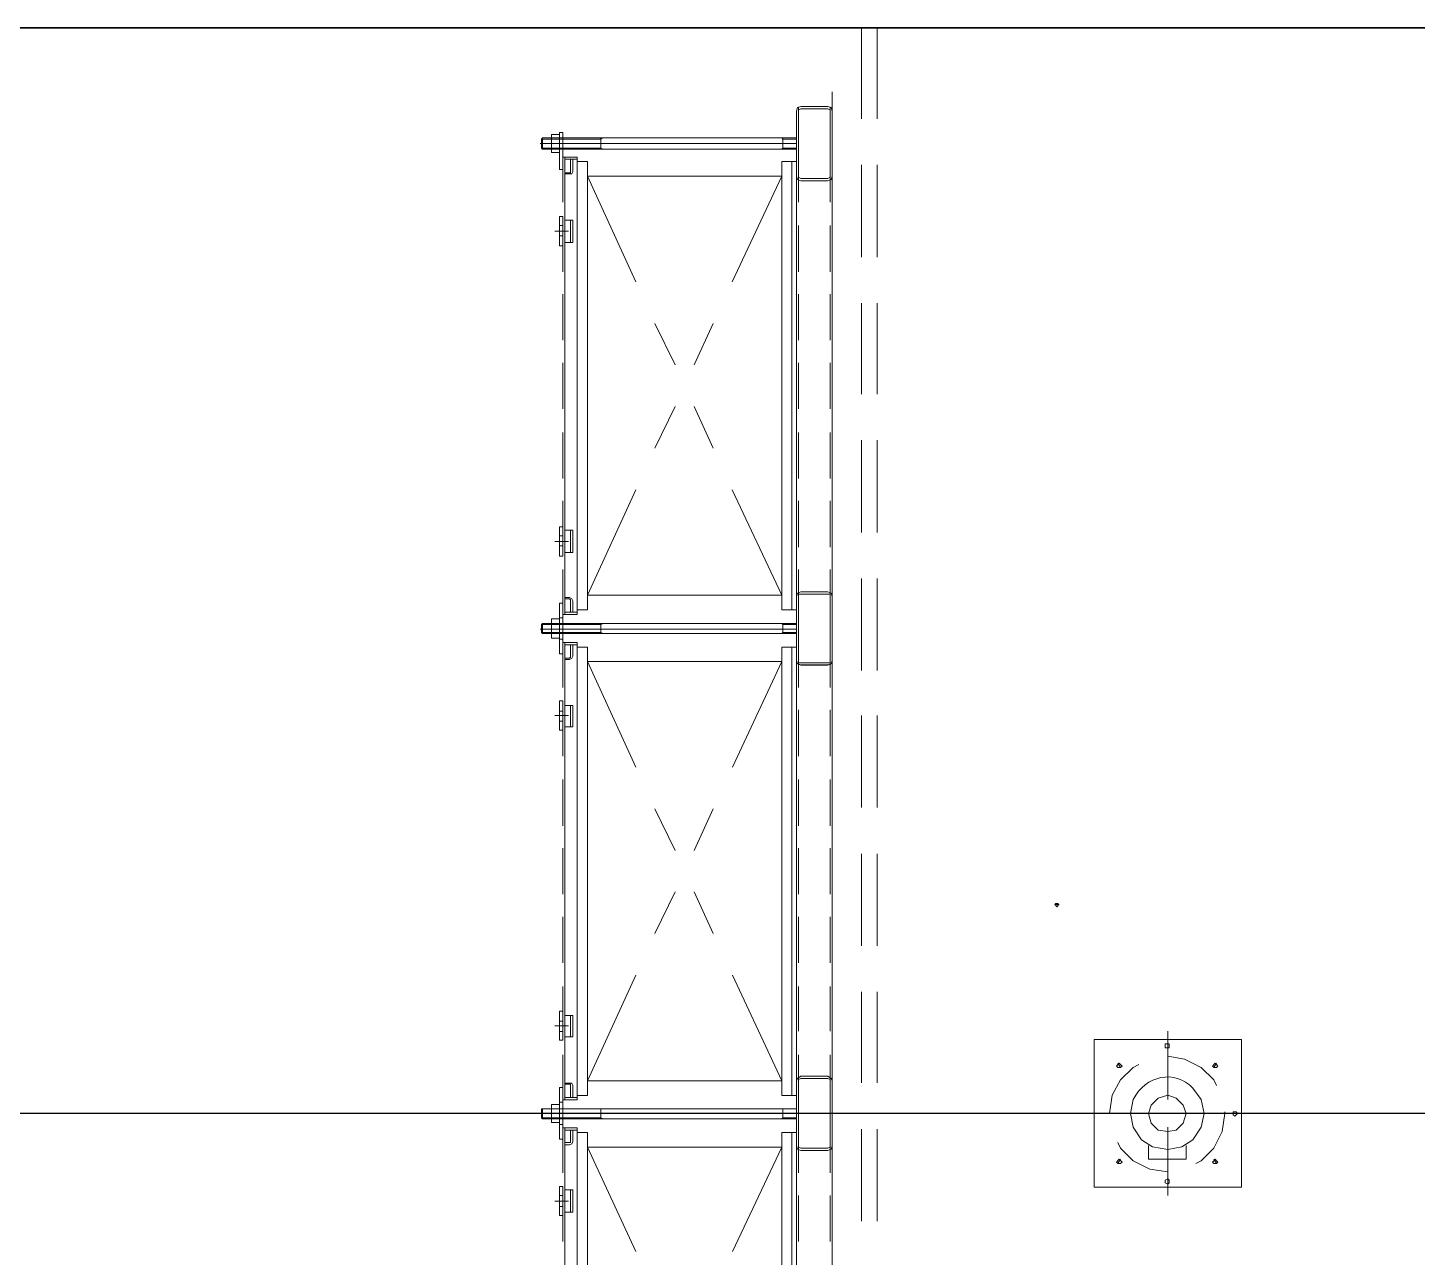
# Model space of a CAD drawing. Header units: millimetres. Extents: x 4080735 to 4152075, y -451436 to -400976.
# Drawn here: x 4118952 to 4120480, y -443320 to -441969 of the extents above; entities that cross this region are included whole.
import ezdxf

# ---------------------------------------------------------------- set-up
doc = ezdxf.new("R2010")
doc.units = ezdxf.units.MM
doc.header["$LTSCALE"] = 60
doc.linetypes.add('CEN1', pattern=[1.4, 0.8, -0.2, 0.2, -0.2])
doc.linetypes.add('DASHED', pattern=[19.049999999999997, 12.7, -6.35])
doc.layers.add('EQUIPMENT', color=6, linetype='Continuous')
doc.layers.add('PDF_Geomertry', color=7, linetype='Continuous')

# ---------------------------------------------------------------- blocks, each defined once
blk = doc.blocks.new('EQ')
at = {"color": 253, "linetype": 'DASHED', "ltscale": 10}
blk.add_line((13312.09218961571, -49.70670629665256), (227.8424663498299, -49.70670629665256), dxfattribs=at)
at = {"color": 253, "linetype": 'CEN1', "ltscale": 500}
blk.add_line((13237.32397476386, -1193.221315810457), (1563.754420954268, -1193.221315810457), dxfattribs=at)
at = {"color": 253}
blk.add_lwpolyline([(-0.02178134478162974, -2388), (-0.02178134478162974, 0), (13539.97821865522, 0), (13539.97821865522, -2388)], close=True, dxfattribs=at)
at = {"layer": 'EQUIPMENT', "color": 253}
blk.add_lwpolyline([(0, -2388), (13540, -2388), (13540, 0), (0, 0)], close=True, dxfattribs=at)
blk.add_lwpolyline([(0, -2388), (13540, -2388), (13540, 0), (0, 0)], close=True, dxfattribs=at)
at = {"layer": 'PDF_Geomertry', "color": 253, "lineweight": 0}
for points in [[(4330.993037787499, -100.0476396996528), (4330.993037787499, 0), (4348.285198992118, 0)], [(4348.285827239044, 0), (4348.285827239044, -100.0476396996528)], [(4298.909089716035, -121.1249153604731), (4298.909089716035, -70.48291282169521)], [(4261.841983720078, -116.1693983720616), (4261.841983720078, -87.76062478683889)], [(4296.426306073903, -116.1656304355711), (4296.426306073903, -87.75685420259833)], [(4298.896525052027, -154.4552812557667), (4298.896525052027, -91.46218416001648)], [(3980.221941178082, -121.1085811592638), (3978.986831689021, -122.343689378351), (3978.986831689021, -132.224566616118), (3980.221941178082, -133.4609328750521)], [(3978.986831689021, -122.343689378351), (4044.450147874188, -122.343689378351), (4046.920680975891, -121.1085811592638)], [(4259.367995315115, -121.1085811592638), (3980.221941178082, -121.1085811592638), (3980.221941178082, -133.4609328750521), (4259.367995315115, -133.4609328750521)], [(3990.102817145991, -117.4032529676333), (3990.102817145991, -137.1662610666826)], [(4002.456425024779, -114.9330338798463), (4002.456425024779, -155.6929037896916), (3998.749840063509, -155.6929037896916), (3998.749840063509, -114.9330338798463), (4002.456425024779, -114.9330338798463)], [(4002.456425024779, -121.1085811592638), (3998.751096557477, -121.1085811592638)], [(4044.450147874188, -121.1085811592638), (4044.450147874188, -133.4609328750521)], [(4259.367995315115, -122.343689378351), (4244.546053143917, -122.343689378351), (4243.310943654855, -121.1085811592638)], [(4244.546681390959, -133.4596748352051), (4244.546681390959, -121.1073248861358), (4244.546681390959, -133.4596748352051)], [(4259.367995315115, -133.4596748352051), (4259.367995315115, -121.1073248861358)], [(4259.367995315115, -127.2841284386814), (3977.751722199959, -127.2841284386814)], [(3978.986831689021, -132.224566616118), (4044.450147874188, -132.224566616118), (4046.920680975891, -133.4596748352051)], [(3999.996257777908, -127.2841284386814), (3988.879958197474, -127.2841284386814)], [(3990.115381809999, -122.343689378351), (3998.761462412309, -122.343689378351)], [(3990.115381809999, -132.224566616118), (3998.761462412309, -132.224566616118)], [(4008.631972525385, -127.2841284386814), (3993.810030299006, -127.2841284386814)], [(4002.456425024779, -133.4596748352051), (3998.751096557477, -133.4596748352051)], [(4259.367995315115, -132.224566616118), (4244.546053143917, -132.224566616118), (4243.310943654855, -133.4596748352051)], [(4018.514104931965, -191.5135917942971), (4018.514104931965, -142.1079555172473), (4002.457053271704, -142.1079555172473)], [(4002.457681518863, -142.1079555172473), (4002.457681518863, -191.5148480683565)], [(4018.514104931965, -144.5769183319062), (4004.927272249945, -144.5769183319062)], [(4004.927900496987, -142.1041849292815), (4004.927900496987, -644.8138543684036)], [(4029.631660951185, -147.0433677174151), (4018.515361425932, -147.0433677174151), (4018.515361425932, -639.8721599169075)], [(4029.633859815658, -147.0433677174151), (4029.633859815658, -639.8721599169075)], [(4254.43132673041, -639.8721599169075), (4254.43132673041, -147.0433677174151)], [(4261.841983720078, -191.5135917942971), (4261.841983720078, -140.8715883726254)], [(4296.426306073903, -191.5098212081939), (4296.426306073903, -140.8678204361349)], [(4298.909089716035, -196.4691061321646), (4298.909089716035, -145.8271053619683)], [(4330.993037787499, -251.9723901534453), (4330.993037787499, -150.6896422356367)], [(4348.285827239044, -150.6896422356367), (4348.285827239044, -251.9723901534453)], [(4082.74576693133, -279.2063645794988), (4029.633859815658, -163.1010476239026), (4243.316597767407, -163.1010476239026), (4188.969267039327, -279.2063645794988)], [(4298.896525052027, -229.7994720302522), (4298.896525052027, -179.1574712591246)], [(4002.456425024779, -239.6828609295189), (4002.456425024779, -207.5687573887408), (3998.749840063509, -207.5687573887408), (3998.749840063509, -239.6828609295189), (4002.456425024779, -239.6828609295189)], [(4008.631972525385, -223.6251810230315), (3993.810030299006, -223.6251810230315)], [(4002.456425024779, -217.4496346265078), (3998.751096557477, -217.4496346265078)], [(4002.456425024779, -228.5656200833619), (3998.751096557477, -228.5656200833619)], [(4002.457681518863, -217.4521462898701), (4002.457681518863, -268.0941497087479)], [(4018.514104931965, -268.0928934356198), (4018.514104931965, -217.4508900158107)], [(4261.841983720078, -268.0928934356198), (4261.841983720078, -217.4508900158107)], [(4296.426306073903, -268.0891228504479), (4296.426306073903, -217.4471220802516)], [(4298.909089716035, -271.8132995562628), (4298.909089716035, -221.1712961355224)], [(4298.896525052027, -305.1436654515564), (4298.896525052027, -254.5016629155725)], [(4002.457681518863, -292.796339713037), (4002.457681518863, -343.4383422490209)], [(4018.514104931965, -343.4370842091739), (4018.514104931965, -292.7950834389776)], [(4261.841983720078, -343.4370842091739), (4261.841983720078, -292.7950834389776)], [(4296.426306073903, -343.4333162736148), (4296.426306073903, -292.7913137366995)], [(4298.909089716035, -348.3926011975855), (4298.909089716035, -297.7505977768451)], [(4330.993037787499, -402.6620306223631), (4330.993037787499, -302.6143909227103)], [(4348.285827239044, -302.6143909227103), (4348.285827239044, -402.6620306223631)], [(4103.742942424491, -324.9066735506058), (4125.975541585241, -370.6069816369563)], [(4167.97114912048, -324.9066735506058), (4146.973659503972, -370.6069816369563)], [(4298.896525052027, -381.7229670947418), (4298.896525052027, -331.0809645559639)], [(4002.457681518863, -368.1405322523788), (4002.457681518863, -418.7825330216438)], [(4018.514104931965, -418.7812776323408), (4018.514104931965, -368.1392742116004)], [(4261.841983720078, -418.7812776323408), (4261.841983720078, -368.1392742116004)], [(4296.426306073903, -418.7775070453063), (4296.426306073903, -368.1355062760413)], [(4298.909089716035, -423.7367919702083), (4298.909089716035, -373.094791200012)], [(4298.896525052027, -457.0671578664333), (4298.896525052027, -406.4251570962369)], [(4125.976169832167, -416.3085459973663), (4103.743570671417, -462.0101103559136)], [(4146.973031257046, -416.3085459973663), (4167.970520928735, -462.0101103559136)], [(4002.457681518863, -444.7198338937014), (4002.457681518863, -495.3618346638978)], [(4018.514104931965, -495.3605792745948), (4018.514104931965, -444.7185758538544)], [(4261.841983720078, -495.3605792745948), (4261.841983720078, -444.7185758538544)], [(4296.426306073903, -495.3568086884916), (4296.426306073903, -444.7148079182953)], [(4298.909089716035, -499.0809853924438), (4298.909089716035, -448.4389819726348)], [(4330.993037787499, -554.5867810770869), (4330.993037787499, -453.3040331602097)], [(4348.285827239044, -453.3040331602097), (4348.285827239044, -554.5867810770869)], [(4298.896525052027, -532.4113512896001), (4298.896525052027, -481.7693478697911)], [(4082.746081054909, -507.7104166774079), (4029.634173939237, -623.8157362826169)], [(4188.968010545243, -507.7104166774079), (4243.315341273439, -623.8157362826169)], [(4002.457681518863, -520.0640255492181), (4002.457681518863, -570.7060280870646)], [(4018.514104931965, -570.7047718130052), (4018.514104931965, -520.0627692751586)], [(4261.841983720078, -570.7047718130052), (4261.841983720078, -520.0627692751586)], [(4296.426306073903, -570.7010021097958), (4296.426306073903, -520.0589986899868)], [(4298.909089716035, -575.6602870356292), (4298.909089716035, -525.0182836148888)], [(4002.456425024779, -548.4740571714938), (4002.456425024779, -580.5881607141346), (3998.749840063509, -580.5881607141346), (3998.749840063509, -548.4740571714938), (4002.456425024779, -548.4740571714938)], [(4008.631972525385, -564.5317370798439), (3993.810030299006, -564.5317370798439)], [(4002.456425024779, -558.3561898004264), (3998.751096557477, -558.3561898004264)], [(4004.926644002902, -552.1793853640556), (4013.572724605096, -552.1793853640556), (4013.572724605096, -576.8828307567164), (4004.926644002902, -576.8828307567164)], [(4011.102191503509, -552.1793853640556), (4011.102191503509, -576.8828307567164)], [(4298.896525052027, -607.755542062223), (4298.896525052027, -558.3486495111138)], [(4002.456425024779, -569.4721752563491), (3998.751096557477, -569.4721752563491)], [(4002.457681518863, -595.4082180894911), (4002.457681518863, -644.8138543684036)], [(4018.514104931965, -644.8138543684036), (4018.514104931965, -595.4069600496441)], [(4261.841983720078, -646.0489634694532), (4261.841983720078, -595.4069600496441)], [(4296.426306073903, -646.0451928842813), (4296.426306073903, -595.4031921131536)], [(4298.909089716035, -651.0044795759022), (4298.909089716035, -600.3624770380557)], [(4330.993037787499, -706.5115315318108), (4330.993037787499, -605.2287836149335)], [(4348.285827239044, -605.2287836149335), (4348.285827239044, -706.5115315318108)], [(4029.633859815658, -623.8144800104201), (4243.316597767407, -623.8144800104201)], [(4261.848266079673, -649.7618310665712), (4261.848266079673, -620.1179466145113)], [(4296.432588378317, -649.7580613642931), (4296.432588378317, -620.1141760274768)], [(4298.902807411738, -686.8126030806452), (4298.902807411738, -625.0546150887385)], [(4002.455168530694, -671.9887760039419), (4002.455168530694, -632.464014314115), (3998.748583624722, -632.464014314115), (3998.748583624722, -671.9887760039419), (4002.455168530694, -671.9887760039419)], [(4018.517874358804, -639.8721599169075), (4029.634173939237, -639.8721599169075)], [(4298.896525052027, -695.4520872011781), (4298.896525052027, -633.6940992074087)], [(3980.225710605038, -665.8157412707806), (3978.990601060679, -664.5806321687996), (3978.990601060679, -655.9348658006638), (3980.225710605038, -654.6997558139265)], [(3978.990601060679, -655.9348658006638), (4044.453917245846, -655.9348658006638), (4046.92445040273, -654.6997558139265)], [(3980.228223537793, -654.7010112032294), (3978.993114048732, -655.9361220719293), (3978.993114048732, -664.5818884409964), (3980.228223537793, -665.8169966600835)], [(3978.993114048732, -655.9361220719293), (4044.456430233899, -655.9361220719293), (4046.926963335602, -654.7010112032294)], [(3990.106586517533, -670.7561794482172), (3998.752667119843, -670.7561794482172), (3998.752667119843, -649.7580613642931), (3990.106586517533, -649.7580613642931)], [(3990.106586517533, -654.6997558139265), (3998.752667119843, -654.6997558139265)], [(3990.109099505586, -649.7605747925118), (3998.755180052598, -649.7605747925118), (3998.755180052598, -670.7586911115795), (3990.109099505586, -670.7586911115795)], [(3990.109099505586, -654.7010112032294), (3998.755180052598, -654.7010112032294)], [(4002.455168530694, -654.6972432676703), (3998.749840063509, -654.6972432676703)], [(4002.462707384373, -648.5254648067057), (4002.462707384373, -688.0502256136388), (3998.756122423219, -688.0502256136388), (3998.756122423219, -648.5254648067057), (4002.462707384373, -648.5254648067057)], [(4002.462707384373, -654.7010112032294), (3998.75737886189, -654.7010112032294)], [(4018.512848437997, -644.8151106406003), (4002.455796777736, -644.8151106406003)], [(4018.512848437997, -642.344891551882), (4004.92601575586, -642.344891551882)], [(4044.453917245846, -665.8157412707806), (4044.453917245846, -654.6997558139265)], [(4044.456430233899, -654.7010112032294), (4044.456430233899, -665.8169966600835)], [(4259.371764741954, -655.9348658006638), (4244.549822570756, -655.9348658006638), (4243.314713026513, -654.6997558139265)], [(4259.374277674709, -655.9361220719293), (4244.552335503628, -655.9361220719293), (4243.317226014566, -654.7010112032294)], [(4244.550450762617, -654.6997558139265), (4244.550450762617, -665.8157412707806), (4244.550450762617, -654.6997558139265)], [(4244.552963695372, -665.8169966600835), (4244.552963695372, -654.7010112032294), (4244.552963695372, -665.8169966600835)], [(4259.371764741954, -660.8753022104502), (3977.755491571617, -660.8753022104502)], [(4259.374277674709, -660.8765602502972), (3977.758004504372, -660.8765602502972)], [(3978.990601060679, -664.5806321687996), (4044.453917245846, -664.5806321687996), (4046.92445040273, -665.8157412707806)], [(3978.993114048732, -664.5818884409964), (4044.456430233899, -664.5818884409964), (4046.926963335602, -665.8169966600835)], [(3999.987462485442, -660.8753022104502), (3988.871162905009, -660.8753022104502)], [(3999.989975418197, -660.8765602502972), (3988.873675893061, -660.8765602502972)], [(3990.106586517533, -665.8157412707806), (3998.752667119843, -665.8157412707806)], [(3990.109099505586, -665.8169966600835), (3998.755180052598, -665.8169966600835)], [(4008.630716031301, -660.8727905470878), (3993.808773860219, -660.8727905470878)], [(4008.638254829682, -660.8765602502972), (3993.816312658601, -660.8765602502972)], [(4002.455168530694, -665.8132287245244), (3998.749840063509, -665.8132287245244)], [(4002.462707384373, -665.8169966600835), (3998.75737886189, -665.8169966600835)], [(4259.371764741954, -664.5806321687996), (4244.549822570756, -664.5806321687996), (4243.314713026513, -665.8157412707806)], [(4259.374277674709, -664.5818884409964), (4244.552335503628, -664.5818884409964), (4243.317226014566, -665.8169966600835)], [(4261.841983720078, -700.3962941989303), (4261.841983720078, -671.9875197298825)], [(4296.426306073903, -700.3925236109644), (4296.426306073903, -671.9837500276044)], [(4018.520387291675, -725.1060218401253), (4018.520387291675, -675.7003855612129), (4002.463335631532, -675.7003855612129)], [(4002.46396382316, -675.7003855612129), (4002.46396382316, -725.1072798799723)], [(4018.520387291675, -678.1693492606282), (4004.933554609539, -678.1693492606282)], [(4004.934182856581, -675.6966176256537), (4004.934182856581, -1178.406285295263)], [(4029.637943310896, -680.635797762312), (4018.521643730346, -680.635797762312), (4018.521643730346, -1173.46459084563)], [(4029.640142120188, -680.635797762312), (4029.640142120188, -1173.46459084563)], [(4254.437609090004, -1173.46459084563), (4254.437609090004, -680.635797762312)], [(4261.848266079673, -725.1060218401253), (4261.848266079673, -674.464021069929)], [(4296.432588378317, -725.1022539027035), (4296.432588378317, -674.4602513657883)], [(4298.909089716035, -726.3486712314188), (4298.909089716035, -675.7066678088158)], [(4082.75204923586, -812.798797275871), (4029.640142120188, -696.6934776697308), (4243.322880127234, -696.6934776697308), (4188.975549398921, -812.798797275871)], [(4298.902807411738, -763.3919047238305), (4298.902807411738, -712.7499021869153)], [(4002.462707384373, -772.04018275626), (4002.462707384373, -739.9260792145506), (3998.756122423219, -739.9260792145506), (3998.756122423219, -772.04018275626), (4002.462707384373, -772.04018275626)], [(4008.638254829682, -755.9825028479099), (3993.816312658601, -755.9825028479099)], [(4002.462707384373, -751.0420646714047), (3998.75737886189, -751.0420646714047)], [(4002.462707384373, -762.1580501273274), (3998.75737886189, -762.1580501273274)], [(4002.46396382316, -749.8094681147486), (4002.46396382316, -800.451471535489)], [(4018.520387291675, -800.4502152614295), (4018.520387291675, -749.8082118406892)], [(4261.848266079673, -800.4502152614295), (4261.848266079673, -749.8082118406892)], [(4296.432588378317, -800.446444674395), (4296.432588378317, -749.8044439060614)], [(4298.909089716035, -801.6928637716919), (4298.909089716035, -752.2872274927795)], [(4330.993037787499, -857.2011719997972), (4330.993037787499, -755.91842408292)], [(4348.285827239044, -755.91842408292), (4348.285827239044, -857.2011719997972)], [(4298.902807411738, -838.7360954973847), (4298.902807411738, -788.0940947271883)], [(4002.46396382316, -826.3887697570026), (4002.46396382316, -877.030773177743)], [(4018.520387291675, -877.0295169046149), (4018.520387291675, -826.3875134829432)], [(4261.848266079673, -877.0295169046149), (4261.848266079673, -826.3875134829432)], [(4296.432588378317, -877.0257463175803), (4296.432588378317, -826.383745547384)], [(4298.909089716035, -878.2721654120833), (4298.909089716035, -827.6301628760993)], [(4103.749224784086, -858.4991053622216), (4125.981823944836, -904.1994116827846)], [(4167.977431480191, -858.4991053622216), (4146.979941808502, -904.1994116827846)], [(4298.902807411738, -914.0802889196202), (4298.902807411738, -863.438286382705)], [(4002.46396382316, -901.7329631801695), (4002.46396382316, -952.3749657161534)], [(4018.520387291675, -952.3737076772377), (4018.520387291675, -901.73170690611)], [(4261.848266079673, -952.3737076772377), (4261.848266079673, -901.73170690611)], [(4296.432588378317, -952.3699397407472), (4296.432588378317, -901.7279372047633)], [(4298.909089716035, -953.6163561847061), (4298.909089716035, -902.9743554145098)], [(4330.993037787499, -1009.125922454521), (4330.993037787499, -907.8431745376438)], [(4348.285827239044, -907.8431745376438), (4348.285827239044, -1009.125922454521)], [(4298.902807411738, -989.4244796913117), (4298.902807411738, -940.0188434142619)], [(4125.982452191878, -949.900976925157), (4103.749853031011, -995.6025412846357)], [(4146.979313616524, -949.900976925157), (4167.976803233149, -995.6025412846357)], [(4547.171124156099, -963.6446826681495), (4547.171124156099, -964.8797926548868), (4545.936014667037, -966.1149017568678), (4544.700905177975, -964.8797926548868), (4543.465795688913, -963.6446826681495), (4544.700905177975, -962.4095735652372), (4547.171124156099, -962.4095735652372), (4547.171124156099, -963.6446826681495)], [(4002.46396382316, -977.0771557185799), (4002.46396382316, -1027.719156488776)], [(4018.520387291675, -1027.717901100405), (4018.520387291675, -977.0758976796642)], [(4261.848266079673, -1027.717901100405), (4261.848266079673, -977.0758976796642)], [(4296.432588378317, -1027.71413051337), (4296.432588378317, -977.0721297431737)], [(4548.406233645277, -963.6446826681495), (4543.465795688913, -963.6446826681495)], [(4298.909089716035, -1028.960549607873), (4298.909089716035, -978.3185470709577)], [(4298.902807411738, -1066.003781335428), (4298.902807411738, -1015.361780564301)], [(4002.46396382316, -1053.656457360834), (4002.46396382316, -1103.063349911943)], [(4018.520387291675, -1103.062093639746), (4018.520387291675, -1053.656457360834)], [(4082.752363359323, -1041.302849372849), (4029.640456243651, -1157.408166328445)], [(4188.974292904837, -1041.302849372849), (4243.32162363315, -1157.408166328445)], [(4261.848266079673, -1103.062093639746), (4261.848266079673, -1053.656457360834)], [(4296.432588378317, -1103.058323936537), (4296.432588378317, -1053.651431385428)], [(4298.909089716035, -1105.539851250127), (4298.909089716035, -1054.89784871228)], [(4330.993037787499, -1159.815562923439), (4330.993037787499, -1059.767923224717)], [(4348.285827239044, -1059.767923224717), (4348.285827239044, -1159.815562923439)], [(4002.462707384373, -1080.831378998235), (4002.462707384373, -1112.945482540876), (3998.756122423219, -1112.945482540876), (3998.756122423219, -1080.831378998235), (4002.462707384373, -1080.831378998235)], [(4008.638254829682, -1096.889058905654), (3993.816312658601, -1096.889058905654)], [(4002.462707384373, -1091.948620729148), (3998.75737886189, -1091.948620729148)], [(4004.932926362613, -1085.771817175671), (4013.579006964806, -1085.771817175671), (4013.579006964806, -1109.240152582526), (4004.932926362613, -1109.240152582526)], [(4011.108473863103, -1085.771817175671), (4011.108473863103, -1109.240152582526)], [(4298.902807411738, -1141.347974758595), (4298.902807411738, -1090.705971336924)], [(4002.462707384373, -1103.064606186002), (3998.75737886189, -1103.064606186002)], [(4667.965182431275, -1177.929217202589), (4667.965182431275, -1102.987207088619)], [(4667.966738207382, -1121.342702588998), (4667.966738207382, -1115.225241136737)], [(4002.46396382316, -1129.000649018213), (4002.46396382316, -1178.406285295263)], [(4018.520387291675, -1178.406285295263), (4018.520387291675, -1128.999392744154)], [(4261.848266079673, -1179.641395282), (4261.848266079673, -1128.999392744154)], [(4296.432588378317, -1179.637625578791), (4296.432588378317, -1128.995622158051)], [(4298.909089716035, -1180.88404202275), (4298.909089716035, -1130.242041252553)], [(4669.496103502344, -1118.283971862867), (4669.496103502344, -1121.342702588998), (4664.908007617574, -1121.342702588998), (4664.908007617574, -1116.754604859278), (4669.496103502344, -1116.754604859278), (4669.496103502344, -1118.283971862867)], [(4667.965182431275, -1130.517337009311), (4686.318343960913, -1133.576068831608), (4704.671505490551, -1142.75226101093), (4718.436571135418, -1156.518104305491), (4721.495301725226, -1162.635565757751)], [(4603.728728082147, -1193.22442750074), (4606.787458672072, -1173.341122752987), (4615.964428432286, -1156.518104305491), (4629.728716154816, -1142.753816581331), (4635.846955256653, -1139.695085855201)], [(4617.49612742546, -1141.226007336751), (4615.966762130614, -1142.755371057428), (4612.908031540806, -1142.755371057428), (4611.378666245728, -1141.226007336751), (4612.908031540806, -1139.696640332229), (4614.437396835769, -1138.16727661062), (4615.966762130614, -1139.696640332229), (4617.49612742546, -1141.226007336751)], [(4615.966762130614, -1142.755371057428), (4612.908031540806, -1138.16727661062)], [(4723.02544494241, -1141.224451765418), (4721.496079647564, -1142.753816581331), (4718.43734905764, -1142.753816581331), (4716.907983694458, -1141.224451765418), (4719.966714352602, -1138.165721039288), (4721.496079647564, -1139.695085855201), (4723.02544494241, -1141.224451765418)], [(4718.43734905764, -1142.753816581331), (4721.496079647564, -1138.165721039288)], [(4029.640142120188, -1157.406910937279), (4243.322880127234, -1157.406910937279)], [(4261.848266079673, -1153.700326474383), (4261.848266079673, -1182.109100941569)], [(4296.432588378317, -1153.704094409011), (4296.432588378317, -1182.112870642915)], [(4298.902807411738, -1157.409424368292), (4298.902807411738, -1220.402521463111)], [(4002.461450890405, -1205.58120604977), (4002.461450890405, -1164.821336139925), (3998.754865929135, -1164.821336139925), (3998.754865929135, -1205.58120604977), (4002.461450890405, -1205.58120604977)], [(4018.519130797591, -1175.937321595848), (4004.932298115571, -1175.937321595848)], [(4018.524156663334, -1173.46459084563), (4029.640456243651, -1173.46459084563)], [(4298.902807411738, -1229.0445181299), (4298.902807411738, -1167.286529251374)], [(4695.496091574896, -1165.695852055214), (4704.67306133511, -1177.93077277299), (4707.731791924918, -1193.225983072072), (4704.67306133511, -1208.52119227685), (4695.496091574896, -1222.285479998216), (4683.261169147212, -1229.932306267321), (4667.966738207382, -1232.991036994383), (4651.142941972706, -1229.932306267321), (4638.90724169102, -1222.285479998216), (4629.731049853261, -1208.52119227685), (4626.672319263336, -1193.225983072072), (4629.731049853261, -1177.93077277299)], [(4687.848487178097, -1193.225983072072), (4684.789756588289, -1203.931538973935), (4677.142152123153, -1211.579923002049), (4667.965960353496, -1213.107732248493), (4657.259625298437, -1211.579923002049), (4649.612798755523, -1203.931538973935), (4646.554068165715, -1193.225983072072), (4649.612798755523, -1184.049789797515), (4657.259625298437, -1176.40296352841), (4667.965960353496, -1173.344232802279), (4677.142152123153, -1176.40296352841), (4684.789756588289, -1184.049789797515), (4687.848487178097, -1193.225983072072)], [(3980.231992909336, -1188.280879400671), (3978.996883420274, -1188.280879400671), (3978.996883420274, -1198.161754871719), (3980.231992909336, -1199.396864856593)], [(4044.460199605557, -1199.396864856593), (4044.460199605557, -1188.280879400671), (3978.996883420274, -1188.280879400671)], [(3980.231992909336, -1199.408173082396), (3978.996883420274, -1198.173063097522), (3978.996883420274, -1188.292187625542), (3980.231992909336, -1188.292187625542)], [(3978.996883420274, -1188.292187625542), (4046.930732707144, -1188.292187625542)], [(3990.112868877244, -1183.340441225097), (3998.758949479554, -1183.340441225097), (3998.758949479554, -1203.103449321352), (3990.112868877244, -1203.103449321352)], [(3990.112868877244, -1203.113501273096), (3998.758949479554, -1203.113501273096), (3998.758949479554, -1183.350493175909), (3990.112868877244, -1183.350493175909)], [(3990.112868877244, -1188.280879400671), (3998.758949479554, -1188.280879400671)], [(3990.112868877244, -1188.292187625542), (3998.758949479554, -1188.292187625542)], [(4002.461450890405, -1180.872733797878), (4002.461450890405, -1221.632603706792), (3998.754865929135, -1221.632603706792), (3998.754865929135, -1180.872733797878), (4002.461450890405, -1180.872733797878)], [(4002.461450890405, -1188.283391946927), (3998.756122423219, -1188.283391946927)], [(4002.461450890405, -1188.289674196392), (3998.756122423219, -1188.289674196392)], [(4018.519130797591, -1178.407540685497), (4002.462079137447, -1178.407540685497)], [(4044.460199605557, -1188.280879400671), (4046.930418583681, -1188.280879400671)], [(4044.460199605557, -1199.408173082396), (4044.460199605557, -1188.292187625542)], [(4259.378047046368, -1188.280879400671), (4243.320995386224, -1188.280879400671)], [(4259.378047046368, -1188.292187625542), (4243.320995386224, -1188.292187625542)], [(4244.556733122212, -1199.396864856593), (4244.556733122212, -1188.280879400671), (4244.556733122212, -1199.396864856593)], [(4244.556733122212, -1188.292187625542), (4244.556733122212, -1199.408173082396), (4244.556733122212, -1188.292187625542)], [(4730.672271417105, -1191.69506049715), (4730.672271417105, -1193.22442750074), (4727.61354082718, -1213.107732248493), (4718.436571135418, -1231.460114418529), (4704.672283412889, -1245.224402141757), (4698.554044310935, -1248.284688440152)], [(4744.438114984194, -1193.22442750074), (4741.379384394386, -1196.28315822687), (4739.850019099424, -1194.75379122328), (4739.850019099424, -1191.69506049715), (4742.908749689348, -1191.69506049715), (4744.438114984194, -1193.22442750074), (4738.320653804578, -1193.22442750074)], [(4259.378047046368, -1193.221315810457), (3977.761773931328, -1193.221315810457)], [(3978.996883420274, -1198.161754871719), (4044.460199605557, -1198.161754871719), (4046.930732707144, -1199.396864856593)], [(3978.996883420274, -1198.173063097522), (4044.460199605557, -1198.173063097522), (4046.930732707144, -1199.408173082396)], [(3999.993744845153, -1193.221315810457), (3988.877445264603, -1193.221315810457)], [(3999.993744845153, -1193.23262403626), (3988.877445264603, -1193.23262403626)], [(3990.112868877244, -1198.161754871719), (3998.758949479554, -1198.161754871719)], [(3990.112868877244, -1198.173063097522), (3998.758949479554, -1198.173063097522)], [(4008.636998391012, -1193.223830123432), (3993.815056219813, -1193.223830123432)], [(4008.636998391012, -1193.230112373829), (3993.815056219813, -1193.230112373829)], [(4002.461450890405, -1199.399377401918), (3998.756122423219, -1199.399377401918)], [(4002.461450890405, -1199.405659653246), (3998.756122423219, -1199.405659653246)], [(4259.378047046368, -1198.161754871719), (4244.556104875286, -1198.161754871719), (4243.320995386224, -1199.396864856593)], [(4259.378047046368, -1198.173063097522), (4244.556104875286, -1198.173063097522), (4243.320995386224, -1199.408173082396)], [(4261.848266079673, -1232.753616023809), (4261.848266079673, -1204.344841556624)], [(4296.432588378317, -1232.749845437706), (4296.432588378317, -1204.341071852483)], [(4298.909089716035, -1256.228235445917), (4298.909089716035, -1205.586232025176)], [(4577.729517931817, -1193.22442750074), (4651.142164118821, -1193.22442750074)], [(4683.260391224991, -1193.22442750074), (4756.673037411994, -1193.22442750074)], [(4018.519130797591, -1209.281510030851), (4002.462079137447, -1209.281510030851)], [(4002.46396382316, -1258.68840258196), (4002.46396382316, -1209.282766303048)], [(4018.519130797591, -1211.751729119569), (4004.932298115571, -1211.751729119569)], [(4004.934182856581, -1710.757324872538), (4004.934182856581, -1209.282766303048)], [(4018.520387291675, -1209.282766303048), (4018.520387291675, -1258.689657971263)], [(4029.637943310896, -1705.818142082542), (4018.521643730346, -1705.818142082542), (4018.521643730346, -1214.224460752681)], [(4018.524156663334, -1214.224460752681), (4029.640456243651, -1214.224460752681)], [(4029.640142120188, -1705.818142082542), (4029.640142120188, -1214.224460752681)], [(4254.437609090004, -1214.224460752681), (4254.437609090004, -1705.818142082542)], [(4261.848266079673, -1208.047657202929), (4261.848266079673, -1258.689657971263)], [(4296.432588378317, -1208.051425138488), (4296.432588378317, -1258.693428558297)], [(4330.993037787499, -1311.740313377231), (4330.993037787499, -1210.457565460354)], [(4348.285827239044, -1210.457565460354), (4348.285827239044, -1311.740313377231)], [(4667.965182431275, -1283.460092341527), (4667.965182431275, -1208.518078945577)], [(4029.640142120188, -1230.282140662894), (4243.322880127234, -1230.282140662894)], [(4082.752363359323, -1345.151093125343), (4029.640456243651, -1230.280884388834)], [(4188.974292904837, -1345.151093125343), (4243.32162363315, -1230.280884388834)], [(4667.965182431275, -1257.460881712846), (4648.082655606675, -1254.402150985785), (4629.729494008701, -1245.225957712159), (4615.964428432286, -1231.460114418529), (4612.905697773909, -1225.342652966268)], [(4646.554068165715, -1228.402941450477), (4646.554068165715, -1243.698148467578), (4687.848487178097, -1243.698148467578)], [(4687.848487178097, -1243.696593990549), (4687.848487178097, -1228.401383692399)], [(4298.902807411738, -1245.105967739597), (4298.902807411738, -1295.747968509793)], [(4617.49612742546, -1246.75532471668), (4615.966762130614, -1248.284688440152), (4612.908031540806, -1248.284688440152), (4611.378666245728, -1246.75532471668), (4614.437396835769, -1243.696593990549), (4617.49612742546, -1246.75532471668)], [(4615.966762130614, -1243.696593990549), (4612.908031540806, -1248.284688440152)], [(4723.02544494241, -1246.753769145347), (4721.496079647564, -1248.28313396126), (4718.43734905764, -1248.28313396126), (4716.907983694458, -1246.753769145347), (4718.43734905764, -1245.224402141757), (4719.966714352602, -1243.695038419217), (4721.496079647564, -1245.224402141757), (4723.02544494241, -1246.753769145347)], [(4718.43734905764, -1243.695038419217), (4721.496079647564, -1248.28313396126)], [(4669.496103502344, -1268.166438709013), (4669.496103502344, -1269.69580461923), (4667.966738207382, -1271.225169436075), (4664.908007617574, -1269.69580461923), (4664.908007617574, -1266.6370738931), (4667.966738207382, -1265.107706888579), (4669.496103502344, -1266.6370738931), (4669.496103502344, -1268.166438709013)], [(4667.966738207382, -1265.107706888579), (4667.966738207382, -1271.225169436075)], [(4002.462707384373, -1305.622563499026), (4002.462707384373, -1273.510973386467), (3998.756122423219, -1273.510973386467), (3998.756122423219, -1305.622563499026), (4002.462707384373, -1305.622563499026)], [(4002.462707384373, -1283.389336311258), (3998.75737886189, -1283.389336311258)], [(4002.46396382316, -1334.032595121302), (4002.46396382316, -1283.390592584386)], [(4004.932926362613, -1301.917235307395), (4013.579006964806, -1301.917235307395), (4013.579006964806, -1277.213787265122), (4004.932926362613, -1277.213787265122)], [(4011.108473863103, -1301.917235307395), (4011.108473863103, -1277.213787265122)], [(4018.520387291675, -1283.391848857515), (4018.520387291675, -1334.033851395361)], [(4261.848266079673, -1283.391848857515), (4261.848266079673, -1334.033851395361)], [(4296.432588378317, -1283.395618561655), (4296.432588378317, -1334.03761933092)], [(4298.909089716035, -1332.807537088171), (4298.909089716035, -1282.16553366743)], [(4008.638254829682, -1289.564883591607), (3993.816312658601, -1289.564883591607)], [(4002.462707384373, -1295.740430871025), (3998.75737886189, -1295.740430871025)], [(4298.902807411738, -1321.68526938092), (4298.902807411738, -1371.090905660763)]]:
    blk.add_lwpolyline(points, dxfattribs=at)
for points in [[(4293.956087040482, -86.52048971038312), (4264.312202698202, -86.52048971038312), (4260.606874231016, -87.75559881236404), (4259.371764741954, -91.46092611923814), (4259.371764741954, -163.0997913517058), (4260.606874231016, -166.8051195433363), (4264.312202698202, -168.0402277624235), (4293.956087040482, -168.0402277624235), (4297.661415562965, -166.8051195433363), (4298.896525052027, -163.0997913517058), (4298.896525052027, -91.46092611923814), (4297.661415562965, -87.75559881236404)], [(4259.371764741954, -91.46218416001648), (4259.371764741954, -154.4552812557667)], [(4264.312202698202, -165.5712667144835), (4293.956087040482, -165.5712667144835), (4296.426306073903, -164.3361558448523), (4296.426306073903, -163.1010476239026), (4296.426306073903, -91.46218416001648), (4296.426306073903, -90.2270741732791), (4293.956087040482, -88.99196507129818), (4264.312202698202, -88.99196507129818), (4261.841983720078, -90.2270741732791), (4261.841983720078, -91.46218416001648), (4261.841983720078, -163.1010476239026), (4261.841983720078, -164.3361558448523)], [(3990.115381809999, -117.4032529676333), (3990.115381809999, -137.1662610666826), (3998.761462412309, -137.1662610666826), (3998.761462412309, -117.4032529676333)], [(4009.867082014447, -160.6333401985466), (4004.926329879323, -160.6333401985466), (4004.926329879323, -159.3982319794595), (4011.102191503509, -159.3982319794595), (4011.102191503509, -144.5756602920592), (4013.572410481633, -144.5756602920592), (4013.572410481633, -158.1631211098284), (4012.337300992571, -160.6333401985466)], [(4243.316597767407, -639.8721599169075), (4259.373649427784, -639.8721599169075), (4259.373649427784, -147.0433677174151), (4243.316597767407, -147.0433677174151)], [(4259.371764741954, -179.1587275322527), (4259.371764741954, -229.800728302449)], [(4004.926644002902, -235.9775336217135), (4013.572724605096, -235.9775336217135), (4013.572724605096, -211.2740873452276), (4004.926644002902, -211.2740873452276), (4013.572724605096, -211.2740873452276), (4013.572724605096, -235.9775336217135)], [(4011.102191503509, -235.9775336217135), (4011.102191503509, -211.2740873452276)], [(4259.371764741954, -254.5029183039442), (4259.371764741954, -305.1449217256159)], [(4259.371764741954, -331.0822199471295), (4259.371764741954, -381.7242233660072)], [(4259.371764741954, -406.4264133702964), (4259.371764741954, -457.0684159062803)], [(4259.371764741954, -481.7706041429192), (4259.371764741954, -532.4126075627282)], [(4259.371764741954, -558.3499057833105), (4259.371764741954, -607.755542062223)], [(4009.865825520363, -626.2884670346975), (4004.925073440536, -626.2884670346975), (4004.925073440536, -627.5235779033974), (4009.865825520363, -627.5235779033974), (4011.100935009425, -628.7586870063096), (4011.100935009425, -629.9937969911844), (4011.100935009425, -642.3461469402537), (4013.571153987665, -642.3461469402537), (4013.571153987665, -629.9937969911844), (4012.336044498603, -627.5235779033974)], [(4293.956087040482, -620.1091500511393), (4264.312202698202, -620.1091500511393), (4260.606874231016, -621.3442609198391), (4259.371764741954, -625.0495891114697), (4259.371764741954, -695.4533434743062), (4260.606874231016, -699.1586707821116), (4264.312202698202, -700.3937816517428), (4293.956087040482, -700.3937816517428), (4297.661415562965, -699.1586707821116), (4298.896525052027, -695.4533434743062), (4298.896525052027, -625.0495891114697), (4297.661415562965, -621.3442609198391)], [(4293.962369400193, -620.1129206381738), (4264.318485057913, -620.1129206381738), (4260.613156590611, -621.3480288553983), (4259.378047046368, -625.0533588156104), (4259.378047046368, -695.4571131775156), (4260.613156590611, -699.1624413691461), (4264.318485057913, -700.3975495873019), (4293.962369400193, -700.3975495873019), (4297.667697867379, -699.1624413691461), (4298.902807411738, -695.4571131775156), (4298.902807411738, -625.0533588156104), (4297.667697867379, -621.3480288553983)], [(4259.378047046368, -625.0546150887385), (4259.378047046368, -686.8126030806452)], [(4264.312202698202, -697.9248188361526), (4293.956087040482, -697.9248188361526), (4296.426306073903, -697.9248188361526), (4296.426306073903, -695.4545997474343), (4296.426306073903, -625.050844501704), (4296.426306073903, -622.5806254129857), (4293.956087040482, -622.5806254129857), (4264.312202698202, -622.5806254129857), (4261.841983720078, -622.5806254129857), (4261.841983720078, -625.050844501704), (4261.841983720078, -695.4545997474343), (4261.841983720078, -697.9248188361526)], [(4264.318485057913, -697.9285885384306), (4293.962369400193, -697.9285885384306), (4296.432588378317, -697.9285885384306), (4296.432588378317, -695.4583694506437), (4296.432588378317, -625.0546150887385), (4296.432588378317, -622.5843959990889), (4293.962369400193, -622.5843959990889), (4264.318485057913, -622.5843959990889), (4261.848266079673, -622.5843959990889), (4261.848266079673, -625.0546150887385), (4261.848266079673, -695.4583694506437), (4261.848266079673, -697.9285885384306)], [(4259.371764741954, -633.6940992074087), (4259.371764741954, -695.4520872011781)], [(4259.371764741954, -665.8157412707806), (3980.225710605038, -665.8157412707806), (3980.225710605038, -654.6997558139265), (4259.371764741954, -654.6997558139265)], [(4259.374277674709, -654.7010112032294), (3980.228223537793, -654.7010112032294), (3980.228223537793, -665.8169966600835), (4259.374277674709, -665.8169966600835)], [(3990.106586517533, -670.7561794482172), (3990.106586517533, -649.7580613642931)], [(3990.109099505586, -649.7605747925118), (3990.109099505586, -670.7586911115795)], [(4009.873364318861, -694.2257728939876), (4004.932612239034, -694.2257728939876), (4004.932612239034, -692.9906620243564), (4009.873364318861, -692.9906620243564), (4011.108473863103, -691.7555538062006), (4011.108473863103, -678.1680929875001), (4013.578692841227, -678.1680929875001), (4013.578692841227, -690.5204429365695), (4012.343583352165, -692.9906620243564)], [(4243.322880127234, -1173.46459084563), (4259.379931787378, -1173.46459084563), (4259.379931787378, -680.635797762312), (4243.322880127234, -680.635797762312)], [(4259.378047046368, -712.7511575762182), (4259.378047046368, -763.3931609978899)], [(4004.932926362613, -768.3348554475233), (4013.579006964806, -768.3348554475233), (4013.579006964806, -744.8665173910558), (4004.932926362613, -744.8665173910558), (4013.579006964806, -744.8665173910558), (4013.579006964806, -768.3348554475233)], [(4011.108473863103, -768.3348554475233), (4011.108473863103, -744.8665173910558)], [(4259.378047046368, -788.0953509993851), (4259.378047046368, -838.7373517695814)], [(4259.378047046368, -863.4395417729393), (4259.378047046368, -914.0815451927483)], [(4259.378047046368, -940.0188434142619), (4259.378047046368, -989.4257377330214)], [(4259.378047046368, -1015.363036837429), (4259.378047046368, -1066.005039374344)], [(4259.378047046368, -1090.707227610052), (4259.378047046368, -1141.349231030792)], [(4749.02465509274, -1274.283900162205), (4749.02465509274, -1112.164954838343), (4586.905709769693, -1112.164954838343), (4586.905709769693, -1274.283900162205)], [(4009.872107880074, -1159.880899729207), (4004.931355800247, -1159.880899729207), (4004.931355800247, -1161.116008833051), (4009.872107880074, -1161.116008833051), (4011.107217369135, -1161.116008833051), (4011.107217369135, -1162.351118817925), (4011.107217369135, -1175.938579635695), (4013.577436347259, -1175.938579635695), (4013.577436347259, -1162.351118817925), (4012.342326858197, -1159.880899729207)], [(4293.962369400193, -1152.46647187788), (4264.318485057913, -1152.46647187788), (4260.613156590611, -1154.936690965667), (4259.378047046368, -1157.406910937279), (4259.378047046368, -1229.045773519203), (4260.613156590611, -1232.751103477553), (4264.318485057913, -1233.986212580465), (4293.962369400193, -1233.986212580465), (4297.667697867379, -1232.751103477553), (4298.902807411738, -1229.045773519203), (4298.902807411738, -1157.406910937279), (4297.667697867379, -1154.936690965667)], [(4293.962369400193, -1233.987467968836), (4264.318485057913, -1233.987467968836), (4260.613156590611, -1232.752359751612), (4259.378047046368, -1229.04703155905), (4259.378047046368, -1157.408166328445), (4260.613156590611, -1154.937947237864), (4264.318485057913, -1152.467729917727), (4293.962369400193, -1152.467729917727), (4297.667697867379, -1154.937947237864), (4298.902807411738, -1157.408166328445), (4298.902807411738, -1229.04703155905), (4297.667697867379, -1232.752359751612)], [(4259.378047046368, -1220.402521463111), (4259.378047046368, -1157.409424368292)], [(4264.318485057913, -1154.936690965667), (4293.962369400193, -1154.936690965667), (4296.432588378317, -1156.171801835299), (4296.432588378317, -1157.406910937279), (4296.432588378317, -1229.045773519203), (4296.432588378317, -1230.280884388834), (4293.962369400193, -1231.515992607921), (4264.318485057913, -1231.515992607921), (4261.848266079673, -1230.280884388834), (4261.848266079673, -1229.045773519203), (4261.848266079673, -1157.406910937279), (4261.848266079673, -1156.171801835299)], [(4264.318485057913, -1231.517248881049), (4293.962369400193, -1231.517248881049), (4296.432588378317, -1230.282140662894), (4296.432588378317, -1229.04703155905), (4296.432588378317, -1157.408166328445), (4296.432588378317, -1156.173058108427), (4293.962369400193, -1154.937947237864), (4264.318485057913, -1154.937947237864), (4261.848266079673, -1156.173058108427), (4261.848266079673, -1157.408166328445), (4261.848266079673, -1229.04703155905), (4261.848266079673, -1230.282140662894)], [(4259.378047046368, -1167.286529251374), (4259.378047046368, -1229.0445181299)], [(4259.378047046368, -1188.280879400671), (3980.231992909336, -1188.280879400671), (3980.231992909336, -1199.396864856593), (4259.378047046368, -1199.396864856593)], [(4259.378047046368, -1199.408173082396), (3980.231992909336, -1199.408173082396), (3980.231992909336, -1188.292187625542), (4259.378047046368, -1188.292187625542)], [(3990.112868877244, -1183.340441225097), (3990.112868877244, -1203.103449321352)], [(3990.112868877244, -1203.113501273096), (3990.112868877244, -1183.350493175909)], [(4009.872107880074, -1227.80815098621), (4004.931355800247, -1227.80815098621), (4004.931355800247, -1225.337933665141), (4009.872107880074, -1225.337933665141), (4011.107217369135, -1225.337933665141), (4011.107217369135, -1224.102823680267), (4011.107217369135, -1211.750471079722), (4013.577436347259, -1211.750471079722), (4013.577436347259, -1224.102823680267), (4012.342326858197, -1226.573042768054)], [(4243.322880127234, -1214.224460752681), (4259.379931787378, -1214.224460752681), (4259.379931787378, -1705.818142082542), (4243.322880127234, -1705.818142082542)], [(4259.378047046368, -1295.746712237597), (4259.378047046368, -1245.1047114674)], [(4259.378047046368, -1371.090905660763), (4259.378047046368, -1321.684013108723)]]:
    blk.add_lwpolyline(points, close=True, dxfattribs=at)
blk.add_open_spline([(4629.731049853261, -1177.93077277299), (4643.394209664199, -1151.497492186725), (4675.307847248507, -1144.385865496472), (4695.496091574896, -1165.695852055214)], degree=3, dxfattribs=at)

msp = doc.modelspace()

# ---------------------------------------------------------------- block references
at = {"layer": 'EQUIPMENT', "color": 3}
msp.add_blockref('EQ', (4115537.760404503, -441968.7822776194), dxfattribs=at)

doc.saveas('drawing.dxf')
